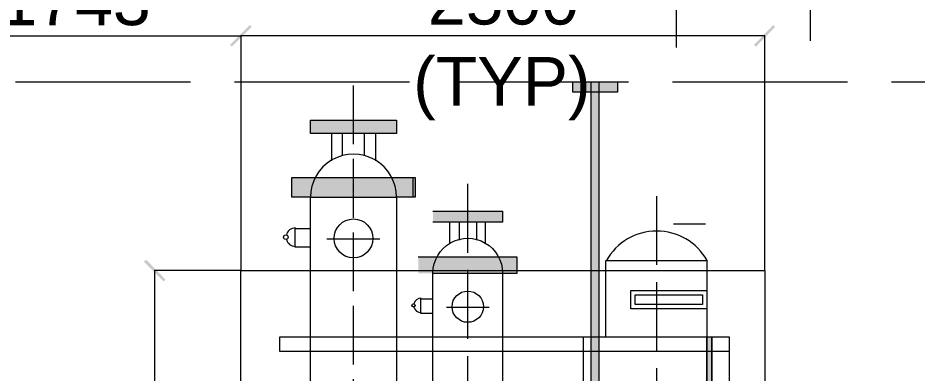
# Model space of a CAD drawing. Header units: inches. Extents: x 2602 to 127694, y 109 to 91908.
# Drawn here: x 24343 to 28962, y 30177 to 32002 of the extents above; entities that cross this region are included whole.
import ezdxf

# ---------------------------------------------------------------- set-up
doc = ezdxf.new("R2010")
doc.units = ezdxf.units.IN
doc.header["$MEASUREMENT"] = 0
doc.linetypes.add('PDF_IMPORT', pattern=[1, 0.8, -0.2])
doc.layers.add('PDF_Geometry', color=7, linetype='Continuous')
doc.layers.add('PDF_Solid Fills', color=7, linetype='Continuous', true_color=0x724639)
doc.layers.add('PDF_Text', color=230, linetype='Continuous', true_color=0xff007f)
doc.styles.add('PDF Arial', font='arial.ttf')

msp = doc.modelspace()

# ---------------------------------------------------------------- hatches: boundary and pattern name
at = {"layer": 'PDF_Solid Fills', "true_color": 0x00b8b8, "transparency": 33554559}
for points in [[(25533.8, 31966.2), (25432.1, 31864.5), (25442, 31854.7), (25543.7, 31956.4)], [(28125.2, 31864.5), (28135, 31854.7), (28233.4, 31956.4), (28223.6, 31966.2)], [(25091, 30647.6), (25100.9, 30657.4), (25002.4, 30759.1), (24989.3, 30749.3)]]:
    msp.add_hatch(color=132, dxfattribs=at).paths.add_polyline_path(points)
at = {"layer": 'PDF_Solid Fills', "transparency": 33554559}
msp.add_hatch(color=1, dxfattribs=at).paths.add_polyline_path([(27423.2, 31674.3), (27193.6, 31674.3), (27193.6, 31621.8), (27288.7, 31621.8), (27288.7, 26724.5), (27193.6, 26724.5), (27193.6, 26672), (27423.2, 26672), (27423.2, 26724.5), (27328.1, 26724.5), (27328.1, 31621.8), (27423.2, 31621.8)])
at = {"layer": 'PDF_Solid Fills', "true_color": 0x5bb8b8, "transparency": 33554559}
for points in [[(26288.3, 31477.5), (25845.4, 31477.5), (25845.4, 31408.6), (26288.3, 31408.6)], [(26383.4, 31182.3), (25750.3, 31182.3), (25750.3, 31080.6), (26383.4, 31080.6)], [(26832.8, 31008.4), (26475.2, 31008.4), (26475.2, 30952.7), (26832.8, 30952.7)], [(26908.2, 30772.2), (26399.8, 30772.2), (26399.8, 30690.2), (26908.2, 30690.2)]]:
    msp.add_hatch(color=123, dxfattribs=at).paths.add_polyline_path(points)
at = {"layer": 'PDF_Solid Fills', "true_color": 0xb85b72, "transparency": 33554559}
msp.add_hatch(color=13, dxfattribs=at).paths.add_polyline_path([(27908.7, 30362.2), (27882.4, 30362.2), (27882.4, 28007.1), (27908.7, 28007.1)])

# ---------------------------------------------------------------- linework, layer by layer
at = {"layer": 'PDF_Geometry', "linetype": 'PDF_IMPORT', "lineweight": 0, "ltscale": 377.218032}
for points in [[(27725, 35925.4), (27725, 31844.9)], [(26065.2, 31654.6), (26065.2, 26829.5)]]:
    msp.add_lwpolyline(points, dxfattribs=at)
at = {"layer": 'PDF_Geometry', "linetype": 'PDF_IMPORT', "lineweight": 0, "ltscale": 383.778346}
msp.add_lwpolyline([(28413.8, 35646.6), (28413.8, 31877.7)], dxfattribs=at)
at = {"layer": 'PDF_Geometry', "color": 132, "lineweight": 0, "true_color": 0x00b8b8}
for points in [[(23808.5, 31910.5), (25487.9, 31910.5), (25487.9, 30703.4), (25045.1, 30703.4), (25045.1, 28823.8), (25045.1, 27787.3), (25487.9, 27787.3), (25045.1, 27787.3), (25045.1, 27403.5)], [(28180.9, 30703.4), (28180.9, 31910.5), (25487.9, 31910.5)], [(25487.9, 31910.5), (25487.9, 31910.5)], [(25487.9, 31910.5), (25487.9, 31910.5)], [(27364.2, 30362.2), (27364.2, 30755.8), (27882.4, 30755.8), (27882.4, 30362.2)]]:
    msp.add_lwpolyline(points, dxfattribs=at)
at = {"layer": 'PDF_Geometry', "color": 30, "linetype": 'PDF_IMPORT', "lineweight": 0, "ltscale": 1125.093782, "true_color": 0xff7f00}
msp.add_lwpolyline([(11954, 31674.3), (103309.6, 31674.3)], dxfattribs=at)
at = {"layer": 'PDF_Geometry', "color": 1, "lineweight": 0}
msp.add_lwpolyline([(27193.6, 31674.3), (27423.2, 31674.3), (27423.2, 31621.8), (27193.6, 31621.8)], close=True, dxfattribs=at)
for points in [[(27288.7, 26724.5), (27288.7, 31674.3)], [(27328.1, 31674.3), (27328.1, 26724.5)]]:
    msp.add_lwpolyline(points, dxfattribs=at)
at = {"layer": 'PDF_Geometry', "color": 123, "lineweight": 0, "true_color": 0x5bb8b8}
for points in [[(26065.2, 31477.5), (26288.3, 31477.5), (26288.3, 31408.6), (26065.2, 31408.6), (25845.4, 31408.6), (25845.4, 31477.5)], [(25845.4, 31080.6), (26288.3, 31080.6), (26288.3, 27226.4), (25845.4, 27226.4)], [(26475.2, 30690.2), (26832.8, 30690.2), (26832.8, 27587.2), (26475.2, 27587.2)], [(27249.4, 30362.2), (27997.2, 30362.2), (27997.2, 28007.1), (27249.4, 28007.1)]]:
    msp.add_lwpolyline(points, close=True, dxfattribs=at)
for points in [[(25953.7, 31408.6), (25953.7, 31267.5)], [(26009.5, 31408.6), (26009.5, 31293.8)], [(26121, 31408.6), (26121, 31293.8)], [(26180, 31408.6), (26180, 31267.5)], [(26373.6, 31080.6), (26373.6, 31182.3)], [(26475.2, 31008.4), (26652.4, 31008.4), (26832.8, 31008.4), (26832.8, 30952.7), (26652.4, 30952.7), (26475.2, 30952.7)], [(26560.5, 30952.7), (26560.5, 30841.1)], [(26609.7, 30952.7), (26609.7, 30860.8)], [(26698.3, 30952.7), (26698.3, 30860.8)], [(26744.2, 30952.7), (26744.2, 30841.1)], [(25845.4, 30824.7), (25766.7, 30824.7), (25766.7, 30919.9), (25845.4, 30919.9)], [(26475.2, 30483.6), (26412.9, 30483.6), (26412.9, 30559), (26475.2, 30559)]]:
    msp.add_lwpolyline(points, dxfattribs=at)
msp.add_lwpolyline([(25845.4, 31080.6), (25750.3, 31080.6), (25750.3, 31182.3), (26383.4, 31182.3), (26383.4, 31080.6), (26288.3, 31080.6, 1.000002)], format="xyb", close=True, dxfattribs=at)
at = {"layer": 'PDF_Geometry', "linetype": 'PDF_IMPORT', "lineweight": 0, "ltscale": 442.821168}
for points in [[(26652.4, 31149.5), (26652.4, 27265.8)], [(27623.3, 31087.1), (27623.3, 27203.4)]]:
    msp.add_lwpolyline(points, dxfattribs=at)
at = {"layer": 'PDF_Geometry', "lineweight": 0}
for points in [[(27875.9, 30942.8), (27711.9, 30942.8)], [(25930.7, 30867.4), (26203, 30867.4)], [(26544.1, 30516.4), (26763.9, 30516.4)]]:
    msp.add_lwpolyline(points, dxfattribs=at)
at = {"layer": 'PDF_Geometry', "color": 123, "lineweight": 0, "true_color": 0x5bb8b8}
msp.add_lwpolyline([(26475.2, 30691.9, -1.000002), (26832.8, 30690.2), (26908.2, 30690.2), (26908.2, 30772.2), (26399.8, 30772.2)], format="xyb", dxfattribs=at)
at = {"layer": 'PDF_Geometry', "color": 13, "lineweight": 0, "true_color": 0xb85b5b}
msp.add_lwpolyline([(25487.9, 30703.4), (28180.9, 30703.4), (28180.9, 27787.3), (25487.9, 27787.3)], close=True, dxfattribs=at)
at = {"layer": 'PDF_Geometry', "color": 13, "lineweight": 0, "true_color": 0xb85b72}
for points in [[(27492.1, 30601.7), (27882.4, 30601.7), (27882.4, 30506.6), (27492.1, 30506.6)], [(27515, 30578.7), (27859.5, 30578.7), (27859.5, 30529.5), (27515, 30529.5)], [(27882.4, 28007.1), (27882.4, 30362.2)], [(27882.4, 28007.1), (27882.4, 30362.2)], [(27908.7, 28007.1), (27908.7, 30362.2)], [(27908.7, 28007.1), (27908.7, 30362.2)]]:
    msp.add_lwpolyline(points, close=True, dxfattribs=at)
at = {"layer": 'PDF_Geometry', "lineweight": 0}
msp.add_lwpolyline([(25688, 30362.2), (27997.2, 30362.2), (27997.2, 30286.8), (25688, 30286.8)], close=True, dxfattribs=at)
at = {"layer": 'PDF_Geometry', "color": 13, "lineweight": 0, "true_color": 0xb85b72}
msp.add_lwpolyline([(27882.4, 30362.2), (27882.4, 28007.1)], dxfattribs=at)
msp.add_lwpolyline([(27882.4, 30362.2), (27882.4, 28007.1)], dxfattribs=at)
msp.add_lwpolyline([(27882.4, 30362.2), (27882.4, 28007.1)], dxfattribs=at)
msp.add_lwpolyline([(27882.4, 30362.2), (27882.4, 28007.1)], dxfattribs=at)
at = {"layer": 'PDF_Geometry', "color": 123, "lineweight": 0, "true_color": 0x5bb8b8}
for centre, radius in [((26066.9, 30869), 100), ((25719.2, 30875.6), 11.5), ((26654, 30518), 80.4), ((26375.2, 30524.6), 8.2)]:
    msp.add_circle(centre, radius, dxfattribs=at)
for centre, radius, start, end in [((25768.4, 30875.6), 47.6, 90.0013, 167.3626), ((25768.4, 30875.6), 47.6, 192.6374, 269.9987), ((26414.6, 30524.6), 37.7, 89.9974, 167.3659), ((26414.6, 30524.6), 37.7, 192.634, 270.0026)]:
    msp.add_arc(centre, radius, start, end, dxfattribs=at)
at = {"layer": 'PDF_Geometry', "color": 132, "lineweight": 0, "true_color": 0x00b8b8}
msp.add_arc((27624.9, 30609.9), 296.9, 29.3885, 150.6115, dxfattribs=at)

# ---------------------------------------------------------------- texts
at = {"layer": 'PDF_Text', "color": 132, "true_color": 0x00b8b8, "char_height": 249.99, "attachment_point": 7, "style": 'PDF Arial'}
for s, insert in [('1743', (24248, 31961.8)), ('2500', (26449, 31965.2)), ('(TYP)', (26373.6, 31476.1))]:
    msp.add_mtext(s, dxfattribs=dict(at, insert=insert))

doc.saveas('drawing.dxf')
